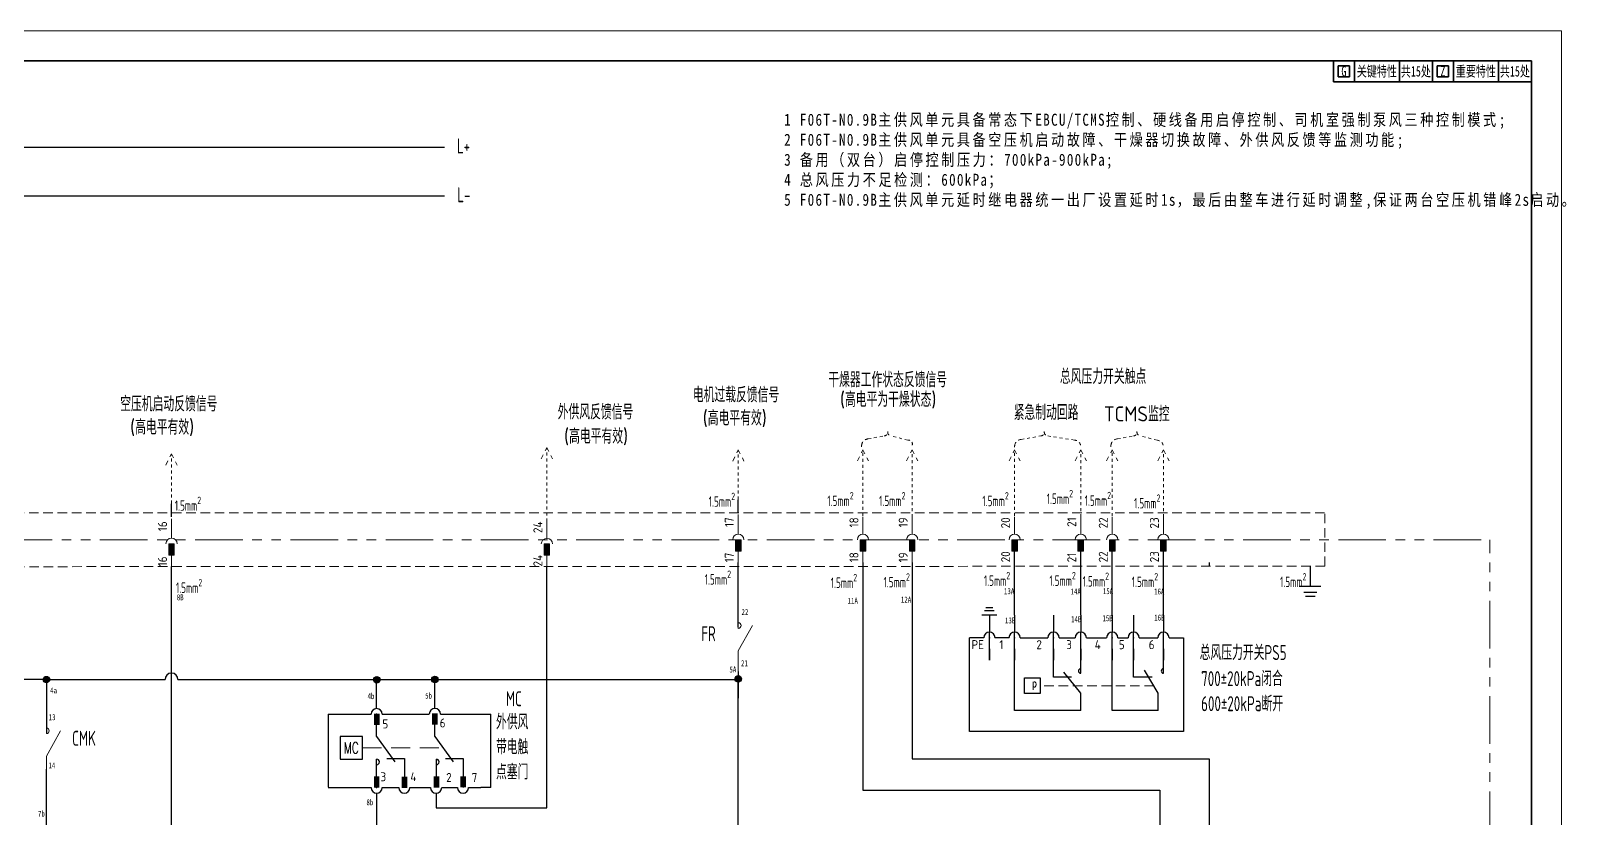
# Model space of a CAD drawing. Header units: millimetres. Extents: x 0 to 842, y 0 to 594.
# Drawn here: x 330 to 842, y 332 to 594 of the extents above; entities that cross this region are included whole.
import ezdxf
from ezdxf.enums import TextEntityAlignment as Align

# ---------------------------------------------------------------- set-up
doc = ezdxf.new("R2010")
doc.units = ezdxf.units.MM
for name, pattern in [('CENTER2', [12, 7, -1, 1, -1, 1, -1]), ('HIDDEN', [9.525, 6.35, -3.175]), ('PHANTOM2', [31.75, 15.875, -3.175, 3.175, -3.175, 3.175, -3.175]), ('虚线', [2, 1, -1])]:
    doc.linetypes.add(name, pattern=pattern)
for name, color, linetype, lineweight in [('AM_3', 3, '虚线', 13), ('BLK_0.5mm^2', 7, 'Continuous', 18), ('MISC', 2, 'Continuous', 18), ('SYMS', 7, 'Continuous', 18), ('TERMS', 4, 'Continuous', 18), ('双点划线', 6, 'CENTER2', 18), ('尺寸线层', 3, 'Continuous', 13), ('标注', 3, 'Continuous', 18), ('粗实线', 7, 'Continuous', 35), ('虚线', 2, 'HIDDEN', 18), ('虚线层', 6, '虚线', 13)]:
    doc.layers.add(name, color=color, linetype=linetype, lineweight=lineweight)
doc.layers.add('触点标识', color=11, linetype='Continuous')
doc.styles.add('PIN', font='simplex.shx', dxfattribs={"width": 0.75, "bigfont": 'gbcbig.shx'})
doc.styles.add('WD_IEC', font='isocp2.shx', dxfattribs={"width": 0.9, "bigfont": 'gbcbig.shx'})
doc.styles.add('标准', font='isoct2.shx')
doc.styles.add('海泰标注样式', font='isocp.shx', dxfattribs={"width": 0.7, "bigfont": 'gbcbig.shx'})
doc.styles.add('海泰汉字样式', font='仿宋_GB2312.ttf', dxfattribs={"width": 0.7})

# ---------------------------------------------------------------- blocks, each defined once
blk = doc.blocks.new('NJHT-A1')
at = {"color": 7, "linetype": 'Continuous', "lineweight": 18}
for p, q in [((840, 594), (0, 594)), ((840, 0), (840, 594))]:
    blk.add_line(p, q, dxfattribs=at)
at = {"color": 7, "linetype": 'Continuous', "lineweight": 35}
for p, q in [((830, 584), (25, 584)), ((830, 10), (830, 584))]:
    blk.add_line(p, q, dxfattribs=at)
at = {"color": 2, "linetype": 'Continuous', "lineweight": 18, "style": '海泰汉字样式', "width": 0.6}
blk.add_attdef('5', text='', height=5, rotation=180, dxfattribs=at).set_placement((50, 578.5), align=Align.MIDDLE_CENTER)
at = {"color": 2, "linetype": 'Continuous', "lineweight": 18, "style": '海泰汉字样式'}
for tag, height, width, p in [('1', 5, 0.7, (805, 59.25)), ('7', 5, 0.7, (755, 50.5)), ('2', 5, 0.7, (805, 51.75)), ('12', 3.5, 0.7, (668, 34.5)), ('13', 3.5, 0.6, (682, 34.5)), ('20', 3.5, 0.7, (708, 34.5)), ('21', 3.5, 0.6, (722, 34.5)), ('3', 5, 0.6, (805, 38)), ('14', 3.5, 0.7, (668, 27.5)), ('15', 3.5, 0.6, (682, 27.5)), ('22', 3.5, 0.7, (708, 27.5)), ('23', 3.5, 0.6, (722, 27.5)), ('16', 3.5, 0.7, (668, 20.5)), ('17', 3.5, 0.6, (682, 20.5)), ('24', 3.5, 0.7, (708, 20.5)), ('25', 3.5, 0.6, (722, 20.5)), ('8', 3.5, 0.7, (762, 22.5)), ('9', 3.5, 0.7, (774, 22.5)), ('4', 5, 0.6, (805, 22.5)), ('18', 3.5, 0.7, (668, 13.5)), ('19', 3.5, 0.6, (682, 13.5)), ('26', 3.5, 0.7, (708, 13.5)), ('27', 3.5, 0.6, (722, 13.5)), ('11', 3.5, 0.7, (742.5, 13.5)), ('10', 3.5, 0.7, (767.5, 13.5)), ('6', 3.5, 0.7, (811.57, 13.5))]:
    blk.add_attdef(tag, text='', height=height, dxfattribs=dict(at, width=width)).set_placement(p, align=Align.MIDDLE_CENTER)
blk = doc.blocks.new('质量特性标注表')
at = {"layer": '粗实线'}
for p, q in [((0, 0), (0, -7)), ((0, 0), (66, 0)), ((7, 0), (7, -7)), ((22, 0), (22, -7)), ((33, 0), (33, -7)), ((40, 0), (40, -7)), ((55, 0), (55, -7)), ((66, 0), (66, -7)), ((1.65, -1.65), (5.35, -1.65)), ((1.65, -5.35), (1.65, -1.65)), ((5.35, -1.65), (5.35, -5.35)), ((34.65, -1.65), (38.35, -1.65)), ((34.65, -5.35), (34.65, -1.65)), ((38.35, -1.65), (38.35, -5.35)), ((0, -7), (66, -7)), ((5.35, -5.35), (1.65, -5.35)), ((38.35, -5.35), (34.65, -5.35))]:
    blk.add_line(p, q, dxfattribs=at)
at = {"layer": '标注', "color": 2, "style": '海泰汉字样式', "width": 0.7}
for s, p in [('G', (3.5, -3.5)), ('关键特性', (14.5, -3.5)), ('共  处', (27.5, -3.5)), ('Z', (36.5, -3.5)), ('重要特性', (47.5, -3.5)), ('共  处', (60.5, -3.5))]:
    blk.add_text(s, height=3.5, dxfattribs=at).set_placement(p, align=Align.MIDDLE_CENTER)
for tag, p in [('关键特性处数', (27.5, -3.5)), ('重要特性处数', (60.5, -3.5))]:
    blk.add_attdef(tag, text='', height=3.5, dxfattribs=at).set_placement(p, align=Align.MIDDLE_CENTER)
blk = doc.blocks.new('VC02JP_1')
blk.add_hatch(color=256).paths.add_polyline_path([(0.62, -2.5), (0.62, 0), (-0.62, 0), (-0.62, -2.5)], flags=0)
for p, q in [((0, 5), (0, 1.25)), ((0, -2.5), (0, -5))]:
    blk.add_line(p, q)
blk.add_lwpolyline([(0.62, 0), (-0.62, 0), (-0.62, -2.5), (0.62, -2.5)], close=True)
blk.add_arc((0, 0), 1.25, 0, 180)
blk.add_point((0, 0))
at = {"style": 'WD_IEC'}
for tag, p in [('INST', (-5.25, 8)), ('LOC', (-5.25, 5)), ('TAG2', (-5.25, 2)), ('DESC1', (-5.25, -5.1)), ('DESC2', (-5.25, -8.1)), ('DESC3', (-5.25, -11.1))]:
    blk.add_attdef(tag, text='', height=2, dxfattribs=at).set_placement(p, align=Align.RIGHT)
blk.add_attdef('TERM02', text='', height=2, rotation=90, dxfattribs=at).set_placement((-1, 5), align=Align.RIGHT)
for tag, p, height in [('X2TERM02', (0, 5), 0.32), ('X2TERMDESC02', (0, 4.48), 0.32), ('MFG', (2.75, 4), 1.5), ('CAT', (2.75, 1.5), 1.5), ('X4LINK', (-1.25, -1.25), 0.32), ('X1LINK', (1.25, -1.25), 0.32), ('ASSYCODE', (2.75, -2.75), 1), ('FAMILY', (2.75, -4.25), 1), ('X8TERM01', (0, -5), 0.32), ('X8TERMDESC01', (0, -5.52), 0.32), ('CATDESC', (2.75, -5.75), 1)]:
    blk.add_attdef(tag, p, '', height=height, dxfattribs=at)
blk.add_attdef('TERM01', (-1, -5), '', height=2, rotation=90, dxfattribs=at)
blk = doc.blocks.new('VC01JP_1')
blk.add_hatch(color=256).paths.add_polyline_path([(0.62, -2.5), (0.62, 0), (-0.62, 0), (-0.62, -2.5)], flags=0)
for p, q in [((0, 5), (0, 1.25)), ((0, -2.5), (0, -5))]:
    blk.add_line(p, q)
blk.add_lwpolyline([(0.62, 0), (-0.62, 0), (-0.62, -2.5), (0.62, -2.5)], close=True)
blk.add_arc((0, 0), 1.25, 0, 180)
blk.add_point((0, 0))
at = {"style": 'WD_IEC'}
for tag, p in [('INST', (-5.25, 8)), ('LOC', (-5.25, 5)), ('TAG1', (-5.25, 2)), ('DESC1', (-5.25, -5.1)), ('DESC2', (-5.25, -8.1)), ('DESC3', (-5.25, -11.1))]:
    blk.add_attdef(tag, text='', height=2, dxfattribs=at).set_placement(p, align=Align.RIGHT)
blk.add_attdef('TERM02', text='', height=2, rotation=90, dxfattribs=at).set_placement((-1, 5), align=Align.RIGHT)
for tag, p, height in [('X2TERM02', (0, 5), 0.32), ('X2TERMDESC02', (0, 4.48), 0.32), ('MFG', (2.75, 4), 1.5), ('CAT', (2.75, 1.5), 1.5), ('X4LINK', (-1.25, -1.25), 0.32), ('X1LINK', (1.25, -1.25), 0.32), ('ASSYCODE', (2.75, -2.75), 1), ('FAMILY', (2.75, -4.25), 1), ('X8TERM01', (0, -5), 0.32), ('X8TERMDESC01', (0, -5.52), 0.32), ('CATDESC', (2.75, -5.75), 1)]:
    blk.add_attdef(tag, p, '', height=height, dxfattribs=at)
blk.add_attdef('TERM01', (-1, -5), '', height=2, rotation=90, dxfattribs=at)
blk = doc.blocks.new('HA1X2_1')
blk.add_lwpolyline([(-1.25, -2.5), (0, 0), (1.25, -2.5)])
at = {"style": 'WD_IEC'}
for tag, p in [('DESC1', (0, 5.1)), ('DESC2', (0, 1.25))]:
    blk.add_attdef(tag, text='', height=2.5, dxfattribs=at).set_placement(p, align=Align.CENTER)
blk.add_attdef('X8TERM01', (0, 0), '', height=0.32, dxfattribs=at)
blk = doc.blocks.new('VMS21P_1')
for p, q in [((0, 7.5), (0, 2.5)), ((0, -2.5), (3.125, 3.125)), ((0, -2.5), (0, -7.5))]:
    blk.add_line(p, q)
blk.add_arc((0, 3.125), 0.625, 270, 90)
at = {"style": 'WD_IEC'}
for tag, p in [('INST', (-5.25, 7.75)), ('LOC', (-5.25, 4.25)), ('TAG2', (-5.25, 0.75)), ('XREF', (-5.25, -3.75)), ('DESC1', (-5.25, -7.6)), ('DESC2', (-5.25, -11.1)), ('DESC3', (-5.25, -14.6))]:
    blk.add_attdef(tag, text='', height=2.5, dxfattribs=at).set_placement(p, align=Align.RIGHT)
blk.add_attdef('TERM01', text='', height=2, rotation=90, dxfattribs=at).set_placement((-1, 7.5), align=Align.RIGHT)
for tag, p, height in [('X2TERM01', (0, 7.5), 0.32), ('X4LINK', (-2, 0), 0.32), ('X1LINK', (-0.5, 0), 0.32), ('CONTACT', (4, -3.5), 1), ('FAMILY', (4, -5), 1), ('X8TERM02', (0, -7.5), 0.32)]:
    blk.add_attdef(tag, p, '', height=height, dxfattribs=at)
blk.add_attdef('TERM02', (-1, -7.5), '', height=2, rotation=90, dxfattribs=at)
blk = doc.blocks.new('gtsdf')
for p, q in [((899.43, -231.17), (899.43, -236.8)), ((907.84, -231.17), (907.84, -236.8)), ((920.8, -231.17), (920.8, -236.8)), ((929.87, -231.17), (929.87, -236.8)), ((940.39, -231.17), (940.39, -236.8)), ((947.51, -231.17), (947.51, -236.8)), ((957.43, -231.17), (957.43, -236.8)), ((892.81, -269.86), (892.81, -238.67)), ((897.55, -238.67), (892.81, -238.67)), ((899.43, -246.17), (899.43, -236.8)), ((905.97, -238.67), (901.3, -238.67)), ((907.84, -262.86), (907.84, -236.8)), ((909.72, -238.67), (918.92, -238.67)), ((920.8, -251.76), (920.8, -236.8)), ((922.67, -238.67), (928, -238.67)), ((929.87, -250.52), (929.87, -236.8)), ((931.75, -238.67), (938.51, -238.67)), ((940.39, -262.86), (940.39, -236.8)), ((942.26, -238.67), (945.63, -238.67)), ((947.51, -251.76), (947.51, -236.8)), ((949.38, -238.67), (955.56, -238.67)), ((957.43, -250.52), (957.43, -236.8)), ((959.31, -238.67), (964.08, -238.67)), ((964.08, -238.67), (964.08, -269.86)), ((899.43, -242.42), (899.43, -246.17)), ((907.84, -242.42), (907.84, -246.17)), ((920.8, -242.42), (920.8, -246.17)), ((929.87, -242.42), (929.87, -246.17)), ((940.39, -242.42), (940.39, -246.17)), ((947.51, -242.42), (947.51, -246.17)), ((957.43, -242.42), (957.43, -246.17)), ((911.13, -252.05), (916.38, -252.05)), ((911.13, -257.3), (911.13, -252.05)), ((916.38, -252.05), (916.38, -257.3)), ((926.78, -251.76), (920.8, -251.76)), ((953.69, -251.76), (947.51, -251.76)), ((916.38, -257.3), (911.13, -257.3)), ((929.87, -262.86), (907.84, -262.86)), ((955.71, -262.86), (940.39, -262.86)), ((964.08, -269.86), (892.81, -269.86))]:
    blk.add_line(p, q)
at = {"color": 7, "ltscale": 0.287133}
for p, q in [((929.87, -257.09), (924.24, -250.16)), ((955.71, -257.09), (951.1, -249.46))]:
    blk.add_line(p, q, dxfattribs=at)
at = {"color": 7}
for p, q in [((929.87, -262.86), (929.87, -257.09)), ((955.71, -262.86), (955.71, -257.09))]:
    blk.add_line(p, q, dxfattribs=at)
for centre, radius, start, end in [((899.43, -238.67), 1.88, 0, 180), ((907.84, -238.67), 1.88, 0, 180), ((920.8, -238.67), 1.88, 0, 180), ((929.87, -238.67), 1.88, 0, 180), ((929.87, -238.67), 1.88, 0, 180), ((940.39, -238.67), 1.88, 0, 180), ((947.51, -238.67), 1.88, 0, 180), ((957.43, -238.67), 1.88, 0, 180), ((957.43, -238.67), 1.88, 0, 180), ((929.87, -249.77), 0.75, 90, 270), ((957.43, -249.77), 0.75, 90, 270)]:
    blk.add_arc(centre, radius, start, end)
for p in [(899.43, -238.67), (907.84, -238.67), (920.8, -238.67), (929.87, -236.8), (940.39, -238.67), (947.51, -238.67), (957.43, -236.8)]:
    blk.add_point(p)
at = {"layer": '虚线', "ltscale": 0.5}
blk.add_line((954.25, -254.67), (916.38, -254.67), dxfattribs=at)
at = {"style": 'PIN', "width": 0.75}
blk.add_text('p', height=2.62, dxfattribs=at).set_placement((913.63, -255.1))
at = {"layer": 'AM_3', "style": 'WD_IEC'}
for tag, p in [('PE', (897.61, -242.48)), ('1', (904.13, -242.48)), ('2', (916.92, -242.48)), ('3', (926.93, -242.48)), ('4', (936.56, -242.48)), ('5', (944.52, -242.48)), ('6', (954.48, -242.48))]:
    blk.add_attdef(tag, text='', height=3, dxfattribs=at).set_placement(p, align=Align.RIGHT)
blk = doc.blocks.new('bfcgb')
blk.add_hatch(color=256).paths.add_polyline_path([(1495.06, 338, 1), (1492.9, 338, 1)])
blk.add_circle((1493.98, 338), 1.08)

msp = doc.modelspace()

# ---------------------------------------------------------------- hatches: boundary and pattern name
for points in [[(446.10394, 366.47405), (446.10394, 362.72405), (444.22894, 362.72405), (444.22894, 366.47405)], [(465.48207, 366.63162), (465.48207, 362.88162), (463.60707, 362.88162), (463.60707, 366.63162)], [(446.09405, 345.66353), (446.09405, 341.91353), (444.21905, 341.91353), (444.21905, 345.66353)], [(455.33572, 345.54305), (455.33572, 341.79305), (453.46072, 341.79305), (453.46072, 345.54305)], [(465.99353, 345.65004), (465.99353, 341.90004), (464.11853, 341.90004), (464.11853, 345.65004)], [(474.88023, 345.6824), (474.88023, 341.9324), (473.00523, 341.9324), (473.00523, 345.6824)]]:
    msp.add_hatch(color=256).paths.add_polyline_path(points, flags=0)

# ---------------------------------------------------------------- linework, layer by layer
for p, q in [((148.99131, 555.199), (467.72683, 555.199)), ((260.5436, 538.96011), (467.72683, 538.96011)), ((376.7805, 432.08608), (376.7805, 436.42844)), ((565.68051, 433.42017), (565.68051, 437.76252)), ((657.77302, 399.31031), (657.77302, 420.67017)), ((679.80362, 399.31031), (679.80362, 420.67017)), ((690.31504, 399.31031), (690.31504, 420.67017)), ((707.36134, 399.31031), (707.36134, 420.67017)), ((376.7805, 394.05021), (376.7805, 415.58608)), ((501.8755, 335.14199), (501.8755, 415.5421)), ((565.68051, 395.38429), (565.68051, 416.92017)), ((607.22614, 416.92017), (607.22614, 341.02114)), ((623.63309, 416.92017), (623.63309, 351.51961)), ((722.57448, 416.92017), (722.57448, 415.62549)), ((756.32076, 415.63773), (756.32076, 409.01385)), ((376.77741, 329.3035), (376.7805, 394.05021)), ((565.68051, 380.50954), (565.68051, 371.62825)), ((335.0731, 377.86212), (317.97468, 377.86212)), ((335.0731, 377.86212), (350.15994, 377.86212)), ((335.0731, 377.86212), (335.0731, 361.74248)), ((350.15994, 377.86212), (374.61479, 377.86212)), ((378.9378, 377.86212), (416.31602, 377.86212)), ((416.31602, 377.86212), (565.67741, 377.86212)), ((445.14475, 368.21995), (445.14475, 377.86212)), ((464.55288, 368.24686), (464.55288, 377.86212)), ((565.67741, 271.60427), (565.67741, 377.86212)), ((335.07311, 370.29416), (335.07311, 359.86748)), ((429.00597, 366.34495), (437.1301, 366.347)), ((429.00597, 366.34495), (429.00597, 341.99445)), ((437.1301, 366.347), (443.26975, 366.34495)), ((447.01955, 366.37186), (462.67788, 366.37186)), ((464.55638, 358.95523), (464.55288, 366.37186)), ((466.42788, 366.37186), (483.23303, 366.37186)), ((483.23303, 341.92501), (483.23303, 366.37186)), ((445.14455, 358.87186), (445.14455, 363.15695)), ((445.14455, 358.87186), (451.19911, 350.43436)), ((445.14455, 358.87186), (445.14455, 358.87186)), ((464.55638, 358.95523), (470.61093, 350.51773)), ((335.07312, 329.3035), (335.0731, 348.01339)), ((445.14455, 343.87186), (445.14455, 351.37186)), ((448.50508, 351.63416), (454.37862, 351.63416)), ((454.37862, 351.63416), (454.37862, 341.92488)), ((465.03866, 343.87417), (465.03866, 351.37417)), ((468.05604, 351.63422), (473.92958, 351.63422)), ((473.92958, 351.63422), (473.92958, 341.92495)), ((623.63309, 351.51961), (722.57448, 351.51961)), ((722.57448, 351.51961), (722.57448, 262.22927)), ((445.14455, 343.34216), (445.14455, 347.09216)), ((465.03866, 343.34447), (465.03866, 347.09447)), ((429.00597, 341.92495), (443.26955, 341.92495)), ((445.14455, 340.04995), (445.14455, 329.3035)), ((447.01955, 341.92495), (452.50362, 341.92488)), ((456.25362, 341.92488), (463.06771, 341.92488)), ((464.94271, 340.04988), (464.94271, 335.14199)), ((466.81771, 341.92495), (472.05458, 341.92495)), ((475.80458, 341.92501), (479.88833, 341.92501)), ((483.23303, 341.92501), (479.88833, 341.92501)), ((607.22614, 341.02114), (706.16752, 341.02114)), ((706.16752, 341.02114), (706.16752, 262.22927)), ((464.94271, 335.14199), (501.8755, 335.14199))]:
    msp.add_line(p, q)
at = {"color": 1}
for p, q in [((752.81559, 409.01385), (759.82593, 409.01385)), ((754.11589, 406.98055), (758.52562, 406.98055)), ((754.73778, 405.62502), (757.90374, 405.62502))]:
    msp.add_line(p, q, dxfattribs=at)
at = {"color": 3}
for p, q in [((651.8803, 399.31031), (646.83286, 399.31031)), ((650.94408, 400.77429), (647.76908, 400.77429)), ((650.49633, 401.75027), (648.21684, 401.75027))]:
    msp.add_line(p, q, dxfattribs=at)
msp.add_lwpolyline([(440.45705, 351.37186), (440.45705, 358.87186), (432.95705, 358.87186), (432.95705, 351.37186)], close=True)
for centre, radius, start, end in [((376.77629, 377.86212), 2.16151, 360, 180), ((445.14475, 366.34495), 1.875, 0, 180), ((464.55288, 366.37186), 1.875, 0, 180), ((445.14455, 350.43436), 0.9375, 270, 90), ((465.03866, 350.43667), 0.9375, 270, 90), ((445.14455, 341.92495), 1.875, 180, 0), ((454.37862, 341.92488), 1.875, 180, 0), ((464.94271, 341.92488), 1.875, 180, 0), ((473.92958, 341.92495), 1.875, 180, 0)]:
    msp.add_arc(centre, radius, start, end)
for p in [(445.14475, 366.34495), (445.14455, 341.92495)]:
    msp.add_point(p)
at = {"layer": 'MISC', "linetype": 'HIDDEN'}
msp.add_line((440.45705, 355.12186), (467.30712, 355.12186), dxfattribs=at)
at = {"layer": '双点划线', "linetype": 'PHANTOM2'}
for p in [(35.40996, 424.42017), (816.09672, 134.25414)]:
    msp.add_line(p, (816.09672, 424.42017), dxfattribs=at)
at = {"layer": '虚线', "ltscale": 0.5}
for p, q in [((176.88123, 433.42017), (761.20507, 433.42017)), ((761.20507, 415.6394), (761.20507, 433.42017)), ((761.20507, 415.6394), (176.88123, 415.42017))]:
    msp.add_line(p, q, dxfattribs=at)
at = {"layer": '虚线层'}
for p, q in [((608.93452, 458.02964), (614.26484, 459.02749)), ((615.46484, 460.22749), (615.46484, 460.52749)), ((622.14251, 457.59195), (616.66484, 459.02749)), ((659.93042, 457.85557), (666.46676, 459.02749)), ((667.66676, 460.22749), (667.66676, 460.52749)), ((677.69104, 457.64348), (668.86676, 459.02749)), ((692.02342, 458.02964), (697.35374, 459.02749)), ((698.55374, 460.22749), (698.55374, 460.52749)), ((705.23141, 457.59195), (699.75374, 459.02749)), ((376.7805, 428.47003), (376.7805, 453.09541)), ((501.8755, 430.5421), (501.8755, 455.16748)), ((565.68051, 429.80411), (565.68051, 454.42949)), ((607.22614, 432.35862), (607.22614, 454.43826)), ((623.63309, 431.92017), (623.63309, 454.43826)), ((657.77302, 432.35862), (657.77302, 454.43826)), ((679.80362, 431.92017), (679.80362, 454.43826)), ((690.31504, 432.35862), (690.31504, 454.43826)), ((707.36134, 431.92017), (707.36134, 454.43826))]:
    msp.add_line(p, q, dxfattribs=at)
for centre, radius, start, end in [((610.34958, 455.42749), 3.6, 164.7569601, 180), ((609.04685, 455.78275), 2.2497, 92.8620485, 164.7634111), ((614.26484, 460.22749), 1.2, 270, 0), ((616.66484, 460.22749), 1.2, 180, 270), ((622.40478, 456.32925), 1.28964, 342.2592059, 101.7337854), ((661.34547, 455.25342), 3.6, 164.7569601, 180), ((660.04275, 455.60868), 2.2497, 92.8620485, 164.7634111), ((666.46676, 460.22749), 1.2, 270, 0), ((668.86676, 460.22749), 1.2, 180, 270), ((677.57871, 455.39658), 2.2497, 15.2365889, 87.1379515), ((693.43848, 455.42749), 3.6, 164.7569601, 180), ((692.13575, 455.78275), 2.2497, 92.8620485, 164.7634111), ((697.35374, 460.22749), 1.2, 270, 0), ((699.75374, 460.22749), 1.2, 180, 270), ((705.11908, 455.34505), 2.2497, 15.2365889, 87.1379515)]:
    msp.add_arc(centre, radius, start, end, dxfattribs=at)

# ---------------------------------------------------------------- block references
for name, p in [('NJHT-A1', (0, 0)), ('bfcgb', (-1158.91101, 39.86104)), ('bfcgb', (-1158.91101, 39.86104)), ('bfcgb', (-1048.80901, 39.82425)), ('bfcgb', (-1029.40174, 39.91933)), ('bfcgb', (-928.3067, 40.08027)), ('bfcgb', (-928.3067, 40.08027)), ('bfcgb', (-928.3067, 40.08027))]:
    msp.add_blockref(name, p)
ref = msp.add_blockref('质量特性标注表', (764, 584))
ref.add_attrib('重要特性处数', '15', dxfattribs={"layer": '标注', "height": 3.5, "style": '海泰汉字样式', "width": 0.7}).set_placement((824.5, 580.5), align=Align.MIDDLE_CENTER)
ref.add_attrib('关键特性处数', '15', dxfattribs={"layer": '标注', "height": 3.5, "style": '海泰汉字样式', "width": 0.7}).set_placement((791.5, 580.5), align=Align.MIDDLE_CENTER)
msp.add_blockref('gtsdf', (-250.07079, 630.48189)).add_auto_attribs({'PE': 'PE', '5': '5', '4': '4', '2': '2', '1': '1', '6': '6', '3': '3'})
at = {"layer": 'SYMS', "linetype": 'PHANTOM2'}
ref = msp.add_blockref('VC01JP_1', (376.7805, 423.08608), dxfattribs=dict(at, xscale=1.5, yscale=1.5, zscale=1.5))
ref.add_attrib('TERM02', '16', dxfattribs={"layer": 'TERMS', "height": 3, "rotation": 90, "style": 'WD_IEC'}).set_placement((375.2805, 430.58608), align=Align.RIGHT)
ref.add_attrib('TERM01', '16', (375.2805, 415.58608), dxfattribs={"layer": 'TERMS', "height": 3, "rotation": 90, "style": 'WD_IEC'})
ref = msp.add_blockref('VC01JP_1', (501.8755, 423.0421), dxfattribs=dict(at, xscale=1.5, yscale=1.5, zscale=1.5))
ref.add_attrib('TERM02', '24', dxfattribs={"layer": 'TERMS', "height": 3, "rotation": 90, "style": 'WD_IEC'}).set_placement((500.3755, 430.5421), align=Align.RIGHT)
ref.add_attrib('TERM01', '24', (500.3755, 415.5421), dxfattribs={"layer": 'TERMS', "height": 3, "rotation": 90, "style": 'WD_IEC'})
ref = msp.add_blockref('VC01JP_1', (565.68051, 424.42017), dxfattribs=dict(at, xscale=1.5, yscale=1.5, zscale=1.5))
ref.add_attrib('TERM02', '17', dxfattribs={"layer": 'TERMS', "height": 3, "rotation": 90, "style": 'WD_IEC'}).set_placement((564.18051, 431.92017), align=Align.RIGHT)
ref.add_attrib('TERM01', '17', (564.18051, 416.92017), dxfattribs={"layer": 'TERMS', "height": 3, "rotation": 90, "style": 'WD_IEC'})
at = {"layer": 'SYMS'}
ref = msp.add_blockref('VC02JP_1', (607.22614, 424.42017), dxfattribs=dict(at, xscale=1.5, yscale=1.5, zscale=1.5))
ref.add_attrib('TERM02', '18', dxfattribs={"layer": 'TERMS', "height": 3, "rotation": 90, "style": 'WD_IEC'}).set_placement((605.72614, 431.92017), align=Align.RIGHT)
ref.add_attrib('TERM01', '18', (605.72614, 416.92017), dxfattribs={"layer": 'TERMS', "height": 3, "rotation": 90, "style": 'WD_IEC'})
ref = msp.add_blockref('VC02JP_1', (623.63309, 424.42017), dxfattribs=dict(at, xscale=1.5, yscale=1.5, zscale=1.5))
ref.add_attrib('TERM02', '19', dxfattribs={"layer": 'TERMS', "height": 3, "rotation": 90, "style": 'WD_IEC'}).set_placement((622.13309, 431.92017), align=Align.RIGHT)
ref.add_attrib('TERM01', '19', (622.13309, 416.92017), dxfattribs={"layer": 'TERMS', "height": 3, "rotation": 90, "style": 'WD_IEC'})
ref = msp.add_blockref('VC02JP_1', (657.77302, 424.42017), dxfattribs=dict(at, xscale=1.5, yscale=1.5, zscale=1.5))
ref.add_attrib('TERM02', '20', dxfattribs={"layer": 'TERMS', "height": 3, "rotation": 90, "style": 'WD_IEC'}).set_placement((656.27302, 431.92017), align=Align.RIGHT)
ref.add_attrib('TERM01', '20', (656.27302, 416.92017), dxfattribs={"layer": 'TERMS', "height": 3, "rotation": 90, "style": 'WD_IEC'})
ref = msp.add_blockref('VC02JP_1', (679.80362, 424.42017), dxfattribs=dict(at, xscale=1.5, yscale=1.5, zscale=1.5))
ref.add_attrib('TERM02', '21', dxfattribs={"layer": 'TERMS', "height": 3, "rotation": 90, "style": 'WD_IEC'}).set_placement((678.30362, 431.92017), align=Align.RIGHT)
ref.add_attrib('TERM01', '21', (678.30362, 416.92017), dxfattribs={"layer": 'TERMS', "height": 3, "rotation": 90, "style": 'WD_IEC'})
ref = msp.add_blockref('VC02JP_1', (690.31504, 424.42017), dxfattribs=dict(at, xscale=1.5, yscale=1.5, zscale=1.5))
ref.add_attrib('TERM02', '22', dxfattribs={"layer": 'TERMS', "height": 3, "rotation": 90, "style": 'WD_IEC'}).set_placement((688.81504, 431.92017), align=Align.RIGHT)
ref.add_attrib('TERM01', '22', (688.81504, 416.92017), dxfattribs={"layer": 'TERMS', "height": 3, "rotation": 90, "style": 'WD_IEC'})
ref = msp.add_blockref('VC02JP_1', (707.36134, 424.42017), dxfattribs=dict(at, xscale=1.5, yscale=1.5, zscale=1.5))
ref.add_attrib('TERM02', '23', dxfattribs={"layer": 'TERMS', "height": 3, "rotation": 90, "style": 'WD_IEC'}).set_placement((705.86134, 431.92017), align=Align.RIGHT)
ref.add_attrib('TERM01', '23', (705.86134, 416.92017), dxfattribs={"layer": 'TERMS', "height": 3, "rotation": 90, "style": 'WD_IEC'})
at = {"layer": 'SYMS', "xscale": 1.5, "yscale": 1.5, "zscale": 1.5}
for p in [(565.68051, 391.17593), (335.07311, 356.11748)]:
    msp.add_blockref('VMS21P_1', p, dxfattribs=at)
at = {"layer": '虚线层', "xscale": 1.5, "yscale": 1.5, "zscale": 1.5}
for p in [(376.7805, 453.09541), (501.8755, 455.16748), (565.68051, 454.42949), (607.22614, 454.43826), (623.63309, 454.43826), (657.77302, 454.43826), (679.80362, 454.43826), (690.31504, 454.43826), (707.36134, 454.43826)]:
    msp.add_blockref('HA1X2_1', p, dxfattribs=at)

# ---------------------------------------------------------------- texts
at = {"insert": (436.70705, 355.12186), "char_height": 3.75, "width": 3.8169643, "attachment_point": 5, "style": 'PIN'}
msp.add_mtext('{\\W0.7;\\C3;MC}', dxfattribs=at)
at = {"layer": 'AM_3', "style": 'WD_IEC'}
for tag, p in [('5', (449.01516, 361.60561)), ('6', (468.11354, 361.9157)), ('3', (448.31628, 343.9922)), ('4', (458.40558, 344.01747)), ('2', (470.15366, 343.76715)), ('7', (478.69573, 343.7291))]:
    msp.add_attdef(tag, text='DESC1', height=3, dxfattribs=at).set_placement(p, align=Align.RIGHT)
at = {"layer": 'BLK_0.5mm^2', "char_height": 5, "attachment_point": 1, "line_spacing_factor": 0.99982, "style": '标准'}
for s, insert, width in [('{\\Fisocp2,gbcbig|c134;\\C3;(高电平为干燥状态)}', (599.55724, 473.65978), 60.8697092), ('{\\Fisocp2,gbcbig|c134;\\C3;(高电平有效)}', (553.82139, 467.49029), 31.9506378), ('{\\Fisocp2,gbcbig|c134;\\C3;紧急制动回路}', (657.44952, 469.33983), 23.0729747), ('{\\Fisocp2,gbcbig|c134;\\C3;TCMS监控}', (687.54418, 468.87224), 33.1669556), ('{\\Fisocp2,gbcbig|c134;\\C3;(高电平有效)}', (362.97606, 464.45817), 31.9506378), ('{\\Fisocp2,gbcbig|c134;\\C3;(高电平有效)}', (507.5974, 461.41372), 60.8697092), ('{\\Fisocp2,gbcbig|c134;\\C3;总风压力开关\\W0.7;PS5}', (719.43552, 389.36997), 41.0010451), ('{\\Fisocp2,gbcbig|c134;\\C3;外供风带电触点塞门}', (484.92466, 366.27974), 11.6044359)]:
    msp.add_mtext(s, dxfattribs=dict(at, insert=insert, width=width))
at = {"layer": '尺寸线层', "char_height": 5, "attachment_point": 1, "line_spacing_factor": 0.99982}
for s, insert, width, style in [('{\\C3;L+}', (471.90102, 558.13636), 22.1418166, '海泰标注样式'), ('{\\Fisocp2,gbcbig|c134;\\W0.7;\\C3;L-}', (472.01086, 541.88002), 23.6871923, '标准'), ('{\\Fisocp2,gbcbig|c134;干燥器工作状态反馈信号}', (595.66644, 480.24703), 65.115916, '标准'), ('{\\Fisocp2,gbcbig|c134;空压机启动反馈信号}', (359.68089, 472.18633), 32.9452396, '标准'), ('{\\Fisocp2,gbcbig|c134;电机过载反馈信号}', (550.52622, 475.21846), 32.9452396, '标准'), ('{\\Fisocp2,gbcbig|c134;外供风反馈信号}', (505.47691, 469.49853), 65.115916, '标准')]:
    msp.add_mtext(s, dxfattribs=dict(at, insert=insert, width=width, style=style))
at = {"layer": '尺寸线层', "char_height": 5, "attachment_point": 1}
for s, insert, width, style in [('{\\Fisocp2,gbcbig|c134;\\C3;总风压力开关触点}', (672.85793, 481.33313), 29.9444882, '标准'), ('{\\Fisocp2,gbcbig|c134;\\W0.7;FR}', (553.31953, 395.64094), 23.961927, '标准'), ('{\\Fisocp,@extfont2|c134;7}00%%P20kPa{\\Fisocp2,gbcbig|c134;\\W1;闭合}\\P{\\Fisocp,@extfont2|c134;60}0%%P20kPa{\\Fisocp2,gbcbig|c134;\\W1;断开}', (719.93769, 380.68034), 41.3170802, '海泰标注样式'), ('{\\Fisocp2,gbcbig|c134;\\W0.7;MC}', (488.19828, 373.99531), 23.961927, '标准'), ('{\\Fisocp2,gbcbig|c134;\\W0.7;CMK}', (343.65832, 360.81434), 23.961927, '标准')]:
    msp.add_mtext(s, dxfattribs=dict(at, insert=insert, width=width, style=style))
at = {"layer": '标注', "color": 2, "insert": (580.95896, 566.36227), "char_height": 4, "width": 264.6433183, "attachment_point": 1, "line_spacing_factor": 0.99982, "style": '海泰汉字样式'}
msp.add_mtext('{\\fFangSong|b0|i0|c134|p49;\\W0.8;\\T1.2;1 \\fFangSong_GB2312|b0|i0|c134|p49;F06T-N0.9B主供风单元具备常态下EBCU/TCMS控制、硬线备用启停控制、司机室强制泵风三种控制模式;\\P2 F06T-N0.9B主供风单元具备空压机启动故障、干燥器切换故障、外供风反馈等监测功能;\\P3 备用（双台）启停控制压力：700kPa-900kPa;\\P4 总风压力不足检测：600kPa；\\P5 F06T-N0.9B主供风单元延时继电器统一出厂设置延时1s，最后由整车进行延时调整,保证两台空压机错峰2s启动。}', dxfattribs=at)
at = {"layer": '标注', "color": 2, "char_height": 3.5, "width": 12.7561908, "attachment_point": 1, "style": '海泰标注样式'}
for insert in [(595.33009, 440.33247), (612.61469, 440.33247), (647.03595, 440.3087), (668.46783, 441.05811), (681.12881, 440.41762), (377.87501, 438.77458), (555.8366, 440.10866), (697.59454, 439.55174), (378.25011, 411.41273), (554.48617, 414.18108), (596.49572, 413.06622), (614.08182, 413.25954), (647.52555, 413.75584), (669.38457, 413.75499), (680.45348, 413.52475), (696.81978, 413.35717), (746.23841, 413.35717)]:
    msp.add_mtext('\\A1;1.5mm{\\H0.7x;\\S2^ ;}', dxfattribs=dict(at, insert=insert))
at = {"layer": '触点标识', "char_height": 2, "attachment_point": 1, "style": '海泰汉字样式'}
for s, width, insert in [('8B', 6.9122118, (378.53836, 406.26125)), ('11A', 5.4063699, (602.10312, 405.13483)), ('12A', 4.380998, (619.88142, 405.52784)), ('13A', 2.5119848, (654.23188, 408.31628)), ('14A', 4.0283159, (676.40504, 408.22209)), ('15A', 3.0650917, (687.17333, 408.33407)), ('16A', 3.4136736, (704.26485, 408.22227)), ('22', 2.2279666, (566.74133, 401.36191)), ('15B', 3.0428316, (687.03059, 399.32017)), ('16B', 2.5231513, (704.31432, 399.52196)), ('13B', 3.6591144, (654.55785, 398.57708)), ('14B', 2.9981033, (676.57918, 398.98609)), ('21', 3.9322159, (566.57268, 384.30842)), ('5A', 8.4663146, (562.73455, 382.23892)), ('4a', 6.4245921, (336.32108, 375.2812)), ('5b', 6.4245921, (461.31916, 373.51335)), ('4b', 6.4245921, (442.1267, 373.38131)), ('13', 3.138583, (335.8484, 366.33698)), ('14', 1.8682891, (335.74938, 350.29016)), ('8b', 6.4245921, (441.75639, 338.00605)), ('7b', 3.7858375, (332.27034, 334.18043))]:
    msp.add_mtext_dynamic_manual_height_columns(s, width=width, gutter_width=10, heights=[0], dxfattribs=dict(at, insert=insert))

doc.saveas('drawing.dxf')
